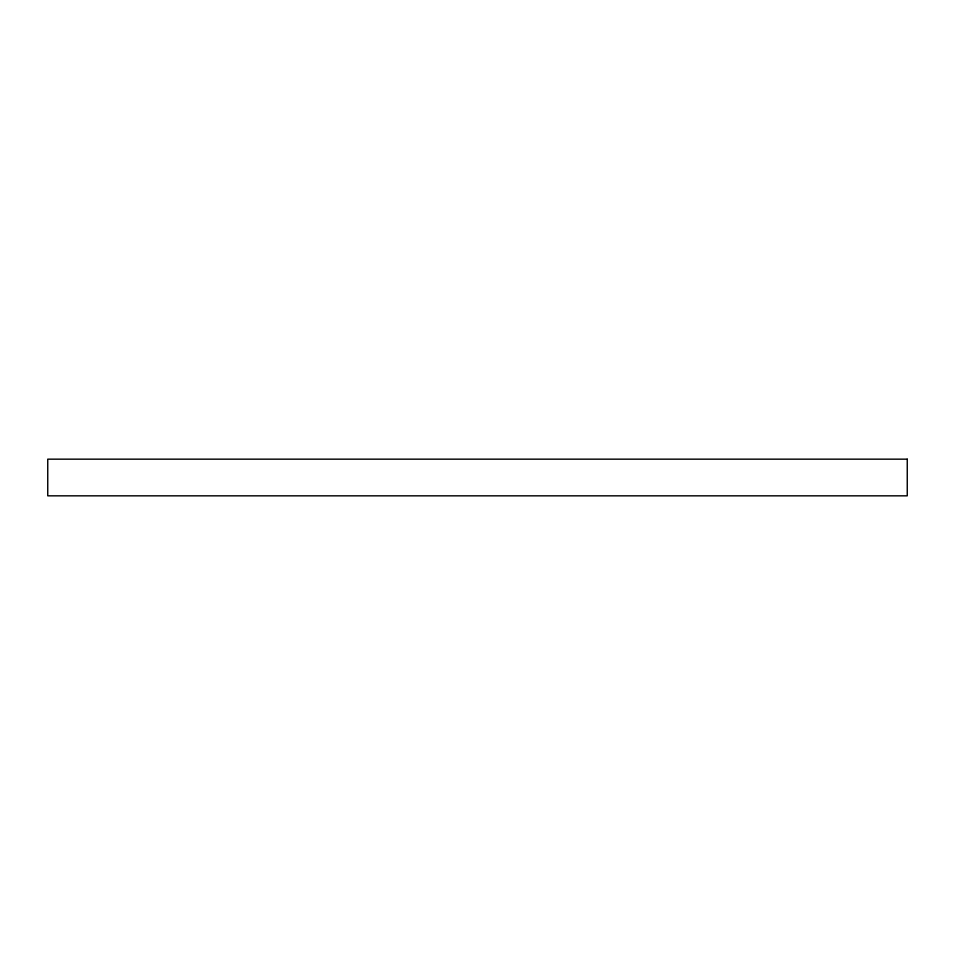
<?xml version="1.0" encoding="UTF-8"?>
<svg xmlns="http://www.w3.org/2000/svg" width="955" height="955" viewBox="0 0 955 955"><rect width="100%" height="100%" fill="white"/><g stroke="black" fill="none" stroke-linecap="round" stroke-linejoin="round"><path stroke-width="1.43" d="M907.25 459.164L47.75 459.164L47.75 495.836L907.25 495.836L907.25 459.164"/></g></svg>
